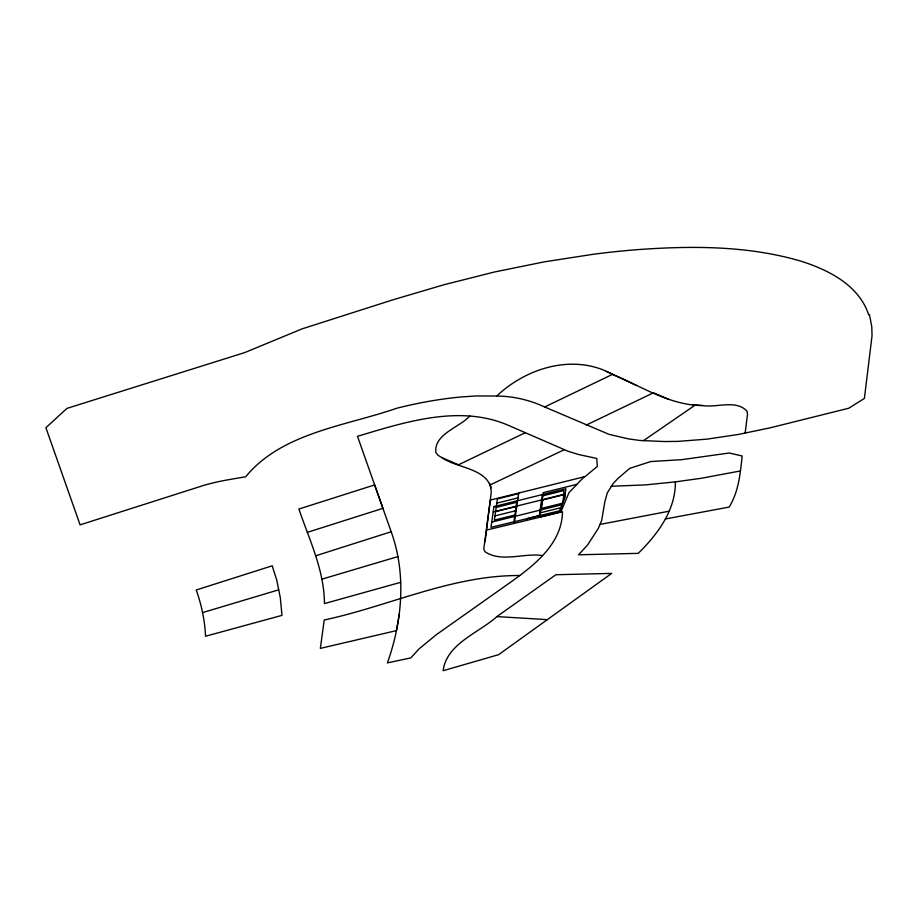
<?xml version="1.0" encoding="UTF-8"?>
<svg xmlns="http://www.w3.org/2000/svg" width="918" height="918" viewBox="0 0 918 918"><rect width="100%" height="100%" fill="white"/><g stroke="black" fill="none" stroke-linecap="round" stroke-linejoin="round"><path stroke-width="1.38" d="M740.367 470.957L701.214 478.289L675.396 481.881C675.637 510.305 657.575 534.379 638.205 553.359L578.512 554.805L587.577 544.994L598.398 528.252L601.726 520.288L604.767 502.18L607.268 492.932L613.316 483.373L618.066 478.358L629.748 468.352L650.759 461.547L681.81 459.654L729.271 452.999L742.169 456.005C740.298 473.516 738.669 491.738 729.156 507.069L665.389 518.968M486.517 530.065L562.505 511.762C561.977 543.663 534.643 565.04 510.901 582.001L436.394 634.648L419.17 648.785L410.816 657.896L387.396 662.888C402.336 621.13 406.467 574.025 391.183 531.751L357.492 436.325C405.136 422.028 459.677 404.368 508.01 425.183L568.15 451.3L578.868 454.582L596.78 458.449L597.285 466.482L585.064 476.58L490.292 500.092L483.775 548.918L484.922 551.684C501.423 562.895 524.132 552.67 542.504 555.574M485.083 541.712L491.222 492.668C491.279 468.272 456.407 468.409 441.845 457.589L438.093 455.317L435.832 452.448C433.847 433.835 460.067 427.237 469.821 415.934M745.152 433.135L747.493 414.316L747.126 411.31C736.064 399.181 716.729 408.028 702.511 405.538C669.899 405.435 641.705 386.512 612.558 374.349C574.289 353.178 527.001 367.418 496.764 396.002L475.754 395.968L460.985 396.989A178.895 63.526 -17.4 0 0 396.691 408.258C345.799 426.021 282.044 432.458 245.726 476.74L226.918 480.011A87.784 31.178 -17.4 0 0 204.163 485.255L80.096 524.855L45.9 427.719L66.922 408.395L244.636 352.615L302.194 328.828L393.914 299.509L444.197 284.683L494.504 271.992L544.11 261.894L592.362 254.401A424.334 150.69 -17.4 0 1 638.653 249.558C692.62 245.703 747.986 245.714 800.347 260.987C828.22 269.708 858.95 285.05 868.658 314.817L869.403 314.576L871.779 326.705L872.031 335.827L864.4 398.401L848.771 408.223L769.927 427.88L738.382 434.455L706.803 439.16L678.035 441.386L664.666 441.547L639.731 440.456L628.692 438.919L609.139 434.398L544.649 406.984C529.686 399.95 513.288 396.232 496.764 396.002M513.908 521.826L516.937 500.895M514.309 523.363L518.704 493.046M542.366 494.584L539.325 515.606L526.611 518.762M539.715 517.247L543.261 492.679L576.952 484.325M541.459 508.434L542.699 499.943M562.16 503.305L560.932 511.796L539.738 517.063M563.388 494.813L563.996 490.556L542.813 495.823M564.329 499.185L565.063 494.091L493.195 511.923M399.296 614.211L396.473 630.609L320.359 648.372L324.215 620.006C389.324 606.041 452.104 575.104 519.76 575.529M560.795 512.164L568.976 492.679L584.135 476.809M496.868 616.598C479.207 632.743 446.55 643.529 443.119 670.714L498.566 654.695L611.663 573.406L555.872 574.737L496.868 616.598L547.335 619.639M643.392 440.709L695.259 405.045M544.649 406.984L612.558 374.349M525.326 432.688L458.461 464.818L441.845 457.589M586.281 425.068L653.501 392.778L668.614 399.296M491.164 487.837L490.201 484.899L564.375 449.659M307.289 532.371L382.932 508.331L374.636 484.922L298.889 509.042C309.389 539.887 324.306 570.308 324.444 603.596L400.65 582.333M315.769 555.769L391.183 531.751M202.522 612.616L278.705 589.826L276.823 580.405L272.221 565.809L196.222 589.999C201.558 604.87 204.817 620.442 205.552 636.243L281.975 615.37L280.3 597.629L278.705 589.826M321.816 579.189L398.01 556.56M518.613 493.632L497.43 498.899L494.354 520.127L515.537 514.872M496.81 503.144L518.004 497.877M496.19 507.39L517.385 502.135M495.582 511.636L516.765 506.38M542.194 500.069L563.881 494.687L562.654 503.179L540.966 508.561M494.963 515.882L516.157 510.626M491.727 522.112L562.034 504.671M540.358 512.806L561.541 507.551M600.005 524.419L669.325 511.154M675.396 481.881L645.434 484.899L611.193 486.253M692.62 404.861L702.511 405.538M606.201 371.388L636.576 385.491M489.73 483.407L490.201 484.899M493.964 506.598L490.958 527.357L559.441 510.856L564.444 498.922L565.913 488.743L493.964 506.598"/></g></svg>
